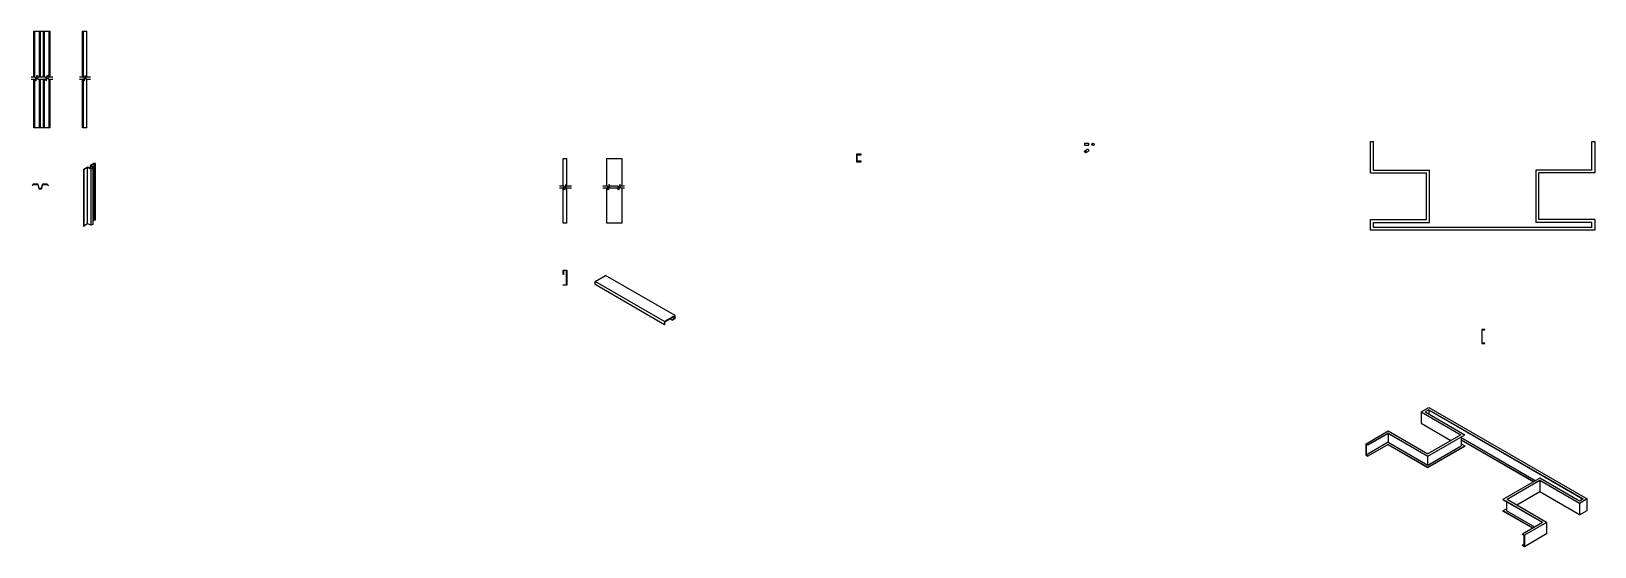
# Model space of a CAD drawing. Header units: millimetres. Extents: x -41309 to -3242, y -25128 to 43.
# Drawn here: x -19984 to -3242, y -25128 to -19614 of the extents above; entities that cross this region are included whole.
import ezdxf

# ---------------------------------------------------------------- set-up
doc = ezdxf.new("R2010")
doc.units = ezdxf.units.MM
for name, color, linetype in [('1', 1, 'Continuous'), ('4', 4, 'Continuous'), ('5', 5, 'Continuous')]:
    doc.layers.add(name, color=color, linetype=linetype)

msp = doc.modelspace()

# ---------------------------------------------------------------- linework, layer by layer
at = {"layer": '1'}
for points in [[(-19984, -20103), (-19942, -20103), (-19935, -20123), (-19921, -20083), (-19913, -20103), (-19830, -20103), (-19823, -20123), (-19809, -20083), (-19801, -20103), (-19752, -20103)], [(-19467, -20103), (-19425, -20103), (-19418, -20123), (-19404, -20083), (-19396, -20103), (-19348, -20103)], [(-19984, -20125), (-19942, -20125), (-19935, -20145), (-19921, -20105), (-19913, -20125), (-19830, -20125), (-19823, -20145), (-19809, -20105), (-19801, -20125), (-19752, -20125)], [(-19467, -20125), (-19425, -20125), (-19418, -20145), (-19404, -20105), (-19396, -20125), (-19348, -20125)], [(-14198, -21272), (-14251, -21272), (-14258, -21252), (-14273, -21292), (-14280, -21272), (-14329, -21272)], [(-13633, -21272), (-13675, -21272), (-13682, -21252), (-13696, -21292), (-13703, -21272), (-13787, -21272), (-13794, -21252), (-13808, -21292), (-13815, -21272), (-13864, -21272)], [(-14198, -21294), (-14251, -21294), (-14258, -21274), (-14273, -21314), (-14280, -21294), (-14329, -21294)], [(-13633, -21294), (-13675, -21294), (-13682, -21274), (-13696, -21314), (-13703, -21294), (-13787, -21294), (-13794, -21274), (-13808, -21314), (-13815, -21294), (-13864, -21294)]]:
    msp.add_lwpolyline(points, dxfattribs=at)
at = {"layer": '4', "extrusion": (0, 1, 0)}
for p, q in [((-19956, -19614), (-19781, -19614)), ((-19956, -20103), (-19956, -19614)), ((-19954, -20103), (-19954, -19614)), ((-19944, -20103), (-19944, -19614)), ((-19894, -20103), (-19894, -19614)), ((-19884, -20103), (-19884, -19614)), ((-19854, -20103), (-19854, -19614)), ((-19844, -20103), (-19844, -19614)), ((-19794, -20103), (-19794, -19614)), ((-19783, -20103), (-19783, -19614)), ((-19781, -20103), (-19781, -19614)), ((-19436, -19614), (-19388, -19614)), ((-19436, -20103), (-19436, -19614)), ((-19424, -20105), (-19424, -19614)), ((-19423, -20110), (-19423, -19614)), ((-19388, -20103), (-19388, -19614)), ((-19956, -20646), (-19956, -20125)), ((-19954, -20646), (-19954, -20125)), ((-19944, -20646), (-19944, -20125)), ((-19894, -20646), (-19894, -20125)), ((-19884, -20646), (-19884, -20125)), ((-19854, -20646), (-19854, -20125)), ((-19844, -20646), (-19844, -20125)), ((-19794, -20646), (-19794, -20125)), ((-19783, -20646), (-19783, -20125)), ((-19781, -20646), (-19781, -20125)), ((-19436, -20646), (-19436, -20125)), ((-19424, -20646), (-19424, -20127)), ((-19423, -20646), (-19423, -20132)), ((-19388, -20646), (-19388, -20125)), ((-19781, -20646), (-19956, -20646)), ((-19388, -20646), (-19436, -20646))]:
    msp.add_line(p, q, dxfattribs=at)
at = {"layer": '4'}
for p, q in [((-5642, -21128), (-5642, -20793)), ((-5642, -20793), (-5612, -20793)), ((-5612, -21098), (-5612, -20793)), ((-3272, -21098), (-3272, -20793)), ((-3272, -20793), (-3242, -20793)), ((-3242, -20793), (-3242, -21128)), ((-19964, -21251), (-19976, -21262)), ((-19976, -21262), (-19974, -21264)), ((-19974, -21264), (-19963, -21253)), ((-19911, -21251), (-19964, -21251)), ((-19963, -21253), (-19913, -21253)), ((-19913, -21253), (-19903, -21298)), ((-19901, -21296), (-19911, -21251)), ((-19865, -21251), (-19875, -21296)), ((-19873, -21298), (-19863, -21253)), ((-19812, -21251), (-19865, -21251)), ((-19863, -21253), (-19813, -21253)), ((-19813, -21253), (-19803, -21264)), ((-19801, -21262), (-19812, -21251)), ((-19803, -21264), (-19801, -21262)), ((-5642, -21128), (-5042, -21128)), ((-5612, -21098), (-5012, -21098)), ((-5042, -21628), (-5042, -21128)), ((-5012, -21658), (-5012, -21098)), ((-3872, -21098), (-3872, -21658)), ((-3272, -21098), (-3872, -21098)), ((-3242, -21128), (-3842, -21128)), ((-3842, -21628), (-3842, -21128)), ((-19903, -21298), (-19873, -21298)), ((-19875, -21296), (-19901, -21296)), ((-5642, -21628), (-5042, -21628)), ((-5642, -21743), (-5642, -21628)), ((-3242, -21743), (-5642, -21743)), ((-5612, -21713), (-5612, -21658)), ((-5612, -21658), (-5012, -21658)), ((-3272, -21713), (-5612, -21713)), ((-3272, -21658), (-3872, -21658)), ((-3242, -21628), (-3842, -21628)), ((-3272, -21713), (-3272, -21658)), ((-3242, -21628), (-3242, -21743))]:
    msp.add_line(p, q, dxfattribs=at)
at = {"layer": '4', "extrusion": (-5.55112e-17, 0.816497, 0.57735)}
for p, q in [((-19383, -21068), (-19420, -21089)), ((-19420, -21704), (-19420, -21089)), ((-19418, -21090), (-19383, -21070)), ((-19418, -21704), (-19418, -21090)), ((-19344, -21082), (-19383, -21068)), ((-19383, -21070), (-19344, -21084)), ((-19383, -21675), (-19383, -21070)), ((-19313, -21027), (-19350, -21049)), ((-19350, -21049), (-19326, -21071)), ((-19350, -21080), (-19350, -21049)), ((-19347, -21049), (-19312, -21029)), ((-19322, -21072), (-19347, -21049)), ((-19326, -21071), (-19344, -21082)), ((-19344, -21084), (-19322, -21072)), ((-19344, -21689), (-19344, -21084)), ((-19322, -21677), (-19322, -21072)), ((-19297, -21027), (-19313, -21027)), ((-19312, -21029), (-19297, -21029)), ((-19312, -21634), (-19312, -21029)), ((-19297, -21634), (-19297, -21027)), ((-19420, -21099), (-19418, -21099)), ((-19418, -21704), (-19420, -21704)), ((-19383, -21675), (-19418, -21695)), ((-19344, -21689), (-19383, -21675)), ((-19322, -21677), (-19344, -21689)), ((-19312, -21634), (-19322, -21640)), ((-19297, -21634), (-19312, -21634)), ((-13947, -22291), (-13834, -22226)), ((-13090, -22655), (-13834, -22226)), ((-13203, -22720), (-13947, -22291)), ((-13947, -22324), (-13947, -22291)), ((-13203, -22753), (-13947, -22324)), ((-13090, -22655), (-13203, -22720)), ((-13203, -22720), (-13203, -22753)), ((-13203, -22753), (-13201, -22752)), ((-13201, -22721), (-13093, -22659)), ((-13201, -22752), (-13201, -22721)), ((-13122, -22706), (-13148, -22691)), ((-13122, -22703), (-13146, -22690)), ((-13093, -22686), (-13122, -22703)), ((-13122, -22706), (-13090, -22688)), ((-13122, -22703), (-13122, -22706)), ((-13093, -22686), (-13116, -22672)), ((-13093, -22659), (-13093, -22686)), ((-13090, -22688), (-13090, -22655)), ((-5101, -23685), (-5019, -23638)), ((-5101, -23685), (-4676, -23930)), ((-5101, -23685), (-5101, -23807)), ((-5019, -23662), (-5058, -23685)), ((-5058, -23685), (-4634, -23930)), ((-5019, -23665), (-5056, -23686)), ((-5019, -23638), (-3322, -24617)), ((-5019, -23662), (-5019, -23707)), ((-5019, -23662), (-3365, -24617)), ((-5019, -23665), (-3367, -24619)), ((-5691, -24026), (-5454, -23889)), ((-5454, -23913), (-5670, -24038)), ((-5454, -23916), (-5670, -24040)), ((-5454, -23889), (-5030, -24134)), ((-5454, -23913), (-5454, -24011)), ((-5454, -23913), (-5030, -24158)), ((-5454, -23916), (-5030, -24161)), ((-5101, -23807), (-4783, -23991)), ((-5030, -24158), (-4634, -23930)), ((-4676, -23930), (-5030, -24134)), ((-5030, -24161), (-4634, -23932)), ((-4634, -23930), (-4634, -23932)), ((-5691, -24148), (-5691, -24026)), ((-5691, -24026), (-5670, -24038)), ((-5454, -24011), (-5689, -24147)), ((-5689, -24029), (-5689, -24147)), ((-5670, -24040), (-5689, -24029)), ((-5454, -24033), (-5670, -24158)), ((-5454, -24036), (-5670, -24160)), ((-5670, -24038), (-5670, -24040)), ((-5454, -24011), (-5030, -24256)), ((-5454, -24033), (-5454, -24036)), ((-5454, -24033), (-5030, -24278)), ((-5454, -24036), (-5030, -24281)), ((-5030, -24278), (-4634, -24049)), ((-5030, -24256), (-4672, -24049)), ((-5030, -24281), (-4634, -24052)), ((-4672, -23954), (-4672, -24049)), ((-4672, -23961), (-3874, -24422)), ((-4672, -23983), (-3893, -24432)), ((-4672, -23985), (-3895, -24434)), ((-4672, -24028), (-4634, -24049)), ((-4634, -24049), (-4634, -24052)), ((-5670, -24160), (-5691, -24148)), ((-5689, -24147), (-5670, -24158)), ((-5670, -24158), (-5670, -24160)), ((-5030, -24256), (-5030, -24158)), ((-5030, -24278), (-5030, -24281)), ((-3828, -24395), (-4224, -24624)), ((-3828, -24419), (-4181, -24624)), ((-3404, -24640), (-3828, -24395)), ((-3404, -24664), (-3828, -24419)), ((-3828, -24419), (-3828, -24542)), ((-3828, -24542), (-4075, -24685)), ((-3404, -24787), (-3828, -24542)), ((-4224, -24624), (-4224, -24626)), ((-3800, -24869), (-4224, -24624)), ((-3802, -24870), (-4224, -24626)), ((-4224, -24744), (-4186, -24722)), ((-3903, -24929), (-4224, -24744)), ((-4224, -24744), (-4224, -24746)), ((-3906, -24930), (-4224, -24746)), ((-4186, -24648), (-4186, -24744)), ((-3884, -24918), (-4186, -24744)), ((-3757, -24869), (-4181, -24624)), ((-3365, -24617), (-3404, -24640)), ((-3322, -24617), (-3404, -24664)), ((-3404, -24664), (-3404, -24787)), ((-3404, -24787), (-3322, -24740)), ((-3322, -24740), (-3322, -24617)), ((-3800, -24869), (-4015, -24993)), ((-3757, -24869), (-3994, -25005)), ((-3757, -24869), (-3757, -24991)), ((-4015, -24993), (-3994, -25005)), ((-4015, -24996), (-4015, -24993)), ((-3996, -25007), (-4015, -24996)), ((-3996, -25102), (-4015, -25113)), ((-4015, -25113), (-3996, -25124)), ((-4015, -25116), (-4015, -25113)), ((-3996, -25124), (-3996, -25007)), ((-3757, -24991), (-3994, -25128)), ((-3994, -25005), (-3994, -25128)), ((-3994, -25128), (-4015, -25116))]:
    msp.add_line(p, q, dxfattribs=at)
at = {"layer": '4', "extrusion": (1, -1.83697e-16, 0)}
for p, q in [((-14289, -20975), (-14249, -20975)), ((-14289, -21272), (-14289, -20975)), ((-14249, -21272), (-14249, -20975)), ((-14289, -21668), (-14289, -21294)), ((-14249, -21668), (-14249, -21294)), ((-14249, -21668), (-14289, -21668)), ((-14289, -22216), (-14289, -22171)), ((-14289, -22171), (-14249, -22171)), ((-14286, -22216), (-14289, -22216)), ((-14286, -22174), (-14286, -22216)), ((-14252, -22174), (-14286, -22174)), ((-14252, -22328), (-14252, -22174)), ((-14249, -22171), (-14249, -22331)), ((-14289, -22331), (-14289, -22328)), ((-14289, -22328), (-14252, -22328)), ((-14249, -22331), (-14289, -22331))]:
    msp.add_line(p, q, dxfattribs=at)
at = {"layer": '4'}
for points in [[(-13820, -21272), (-13820, -20975), (-13660, -20975), (-13660, -21272)], [(-13660, -21294), (-13660, -21668), (-13820, -21668), (-13820, -21294)]]:
    msp.add_lwpolyline(points, dxfattribs=at)
msp.add_lwpolyline([(-4419, -22805), (-4449, -22805), (-4449, -22955), (-4419, -22955), (-4419, -22951), (-4446, -22951), (-4446, -22808), (-4419, -22808)], close=True, dxfattribs=at)
at = {"layer": '5', "extrusion": (-5.55112e-17, 0.816497, 0.57735)}
for p, q in [((-8703, -20892), (-8674, -20876)), ((-8691, -20912), (-8663, -20895))]:
    msp.add_line(p, q, dxfattribs=at)
at = {"layer": '5'}
for p, q in [((-8702, -20835), (-8702, -20810)), ((-8702, -20810), (-8662, -20810)), ((-8662, -20835), (-8702, -20835)), ((-8662, -20810), (-8662, -20835)), ((-11096, -20930), (-11146, -20930)), ((-11146, -20930), (-11146, -21010)), ((-11146, -21010), (-11096, -21010)), ((-11141, -21005), (-11141, -20935)), ((-11141, -20935), (-11096, -20935)), ((-11096, -21005), (-11141, -21005)), ((-11096, -20935), (-11096, -20930)), ((-11096, -21010), (-11096, -21005))]:
    msp.add_line(p, q, dxfattribs=at)
for radius in [12.7, 11.1]:
    msp.add_circle((-8614, -20822), radius, dxfattribs=at)
at = {"layer": '5', "extrusion": (1.81141e-16, 2.96878e-16, -1)}
msp.add_ellipse((-8697, -20902), major_axis=(5.56, -9.63), ratio=0.57735, start_param=-3.926991, end_param=2.356194, dxfattribs=at)
at = {"layer": '5'}
msp.add_ellipse((-8697, -20902), major_axis=(-4.76, 8.25), ratio=0.57735, start_param=-5.497787, end_param=0.785398, dxfattribs=at)
at = {"layer": '5', "extrusion": (2.01459e-16, 3.72708e-16, -1)}
msp.add_ellipse((-8669, -20886), major_axis=(-5.56, 9.63), ratio=0.57735, start_param=0, end_param=3.141593, dxfattribs=at)

doc.saveas('drawing.dxf')
